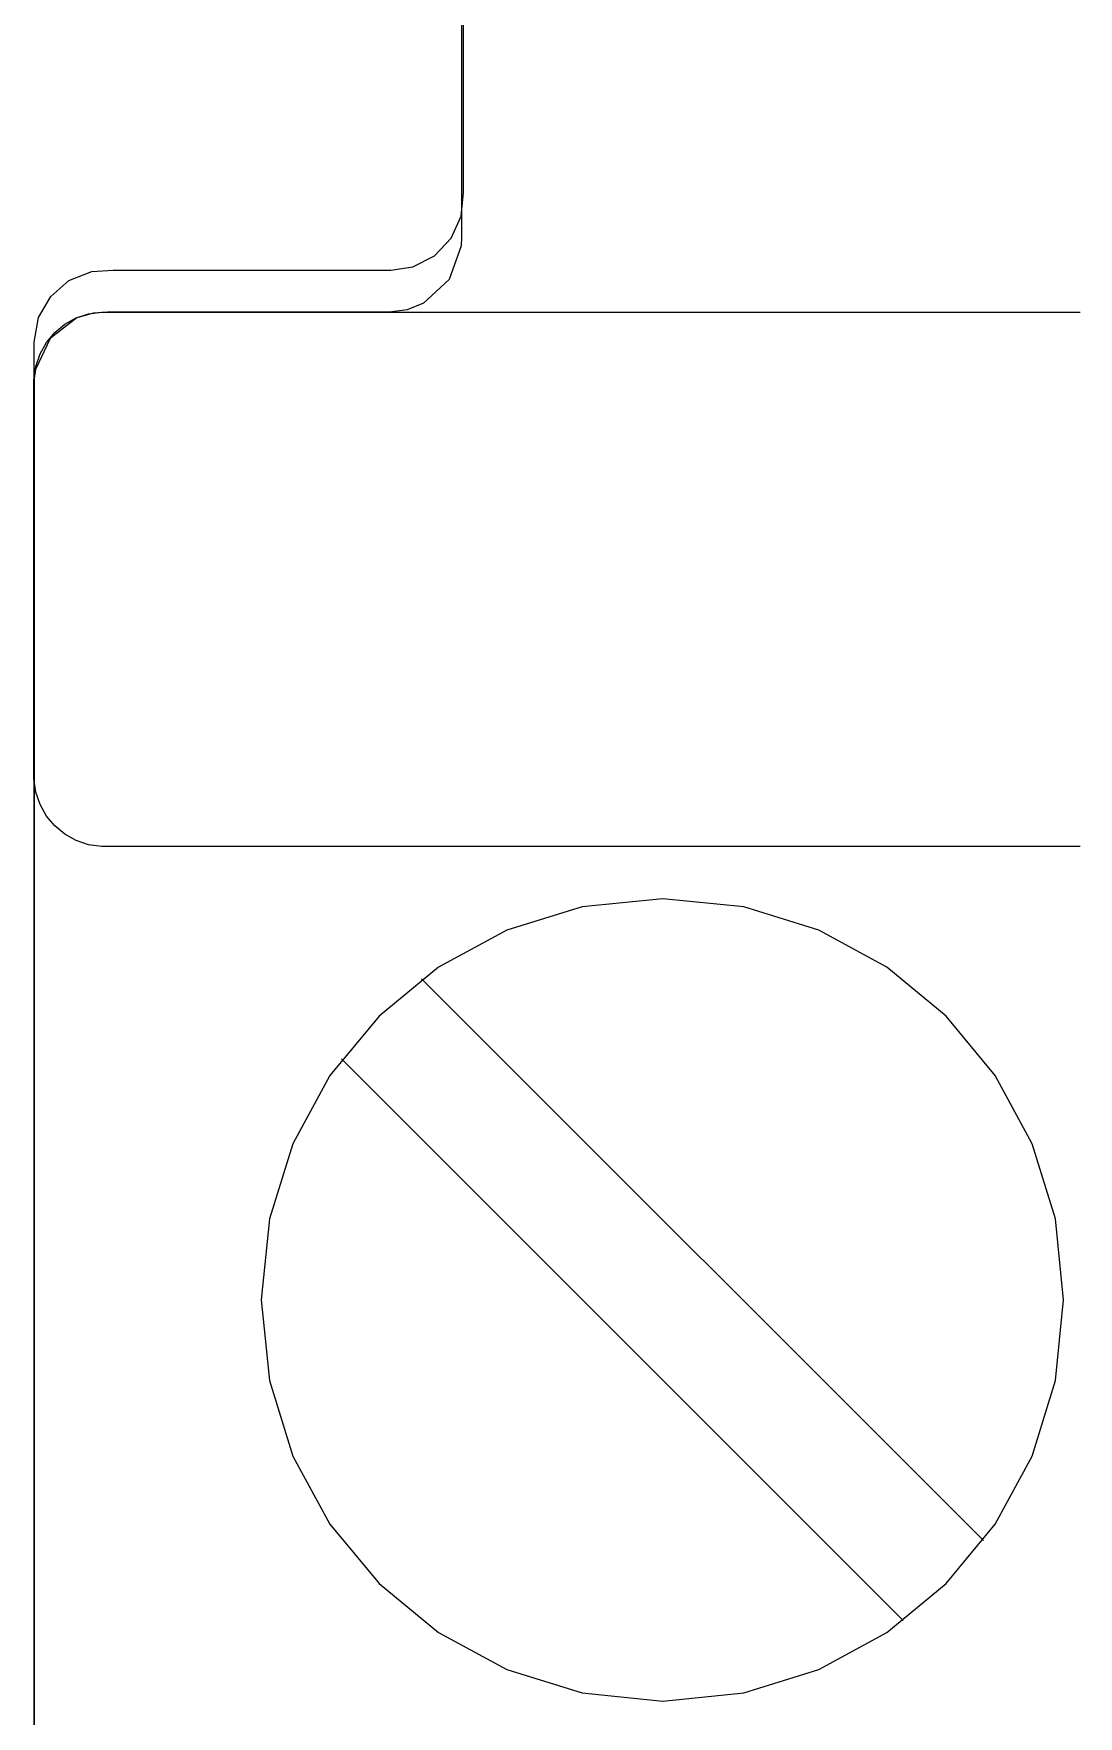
# Model space of a CAD drawing. Extents: x 1 to 47.7, y 0.2 to 35.
# Drawn here: x 36.708 to 37.143, y 7.161 to 7.863 of the extents above; entities that cross this region are included whole.
import ezdxf

# ---------------------------------------------------------------- set-up
doc = ezdxf.new("R2010")
doc.units = 0
doc.header["$MEASUREMENT"] = 0
for name, color, linetype in [('7_1__EMPTY_IO_BOARD_POSITI', 7, 'CONTINUOUS'), ('7_2___8__INDEPENDENT_INPUT', 7, 'CONTINUOUS'), ('7_3___8__OPTOISO_INDEPENDE', 7, 'CONTINUOUS'), ('7_4___24__OPTOISO_INDEPEND', 7, 'CONTINUOUS'), ('7_5___8__INDEPENDENT_INPUT', 7, 'CONTINUOUS'), ('7_6____8__INDEPENDENT_INPU', 7, 'CONTINUOUS'), ('7_7____8__OPTOISO_INDEPEND', 7, 'CONTINUOUS'), ('7_8____8__OPTOISO_INDEPEND', 7, 'CONTINUOUS')]:
    doc.layers.add(name, color=color, linetype=linetype)

msp = doc.modelspace()

# ---------------------------------------------------------------- linework, layer by layer
at = {"layer": '7_1__EMPTY_IO_BOARD_POSITI'}
msp.add_lwpolyline([(36.70801, 7.12122), (36.70801, 7.1897), (36.70801, 7.25487), (36.70801, 7.31658), (36.70801, 7.37468), (36.70801, 7.42901), (36.70801, 7.47942), (36.70801, 7.52576), (36.70801, 7.56787), (36.70801, 7.6056), (36.70801, 7.6388), (36.70801, 7.66731), (36.70801, 7.69098), (36.70801, 7.70966), (36.70801, 7.72319), (36.70801, 7.73142), (36.70801, 7.7342), (36.70984, 7.74448), (36.71489, 7.75325), (36.72249, 7.75984), (36.73199, 7.76359), (36.74095, 7.7642), (36.75075, 7.7642), (36.76561, 7.7642), (36.80308, 7.7642), (36.82195, 7.7642), (36.83842, 7.7642), (36.85061, 7.7642), (36.85667, 7.7642), (36.86591, 7.76555), (36.87493, 7.77018), (36.88187, 7.77745), (36.88606, 7.78672), (36.88701, 7.79662), (36.88701, 7.8024), (36.88701, 7.81115), (36.88701, 7.82244), (36.88701, 7.83585), (36.88701, 7.86733)], dxfattribs=at)
at = {"layer": '7_2___8__INDEPENDENT_INPUT'}
for points in [[(36.88612, 7.91177), (36.88612, 7.85922), (36.88612, 7.83463), (36.88612, 7.81289), (36.88612, 7.79529), (36.88612, 7.78313), (36.88612, 7.7777), (36.88597, 7.77438), (36.88097, 7.76027), (36.87033, 7.75039), (36.86349, 7.74764), (36.85596, 7.74667)], [(37.1441, 7.52382), (37.11187, 7.52382), (37.05778, 7.52382), (36.99011, 7.52382), (36.91712, 7.52382), (36.84709, 7.52382), (36.78828, 7.52382), (36.74895, 7.52382), (36.7362, 7.52383), (36.73064, 7.52453), (36.72545, 7.52626), (36.72074, 7.52889), (36.71661, 7.53234), (36.71315, 7.53649), (36.71046, 7.54124), (36.70866, 7.5465), (36.70782, 7.55215), (36.70778, 7.55713), (36.70778, 7.57129), (36.70778, 7.59361), (36.70778, 7.62083), (36.70778, 7.64967), (36.70778, 7.67689), (36.70778, 7.69921), (36.70778, 7.71337), (36.70782, 7.71835), (36.70866, 7.724), (36.71046, 7.72925), (36.71315, 7.73401), (36.71661, 7.73816), (36.72074, 7.7416), (36.72545, 7.74423), (36.73064, 7.74595), (36.7362, 7.74665), (36.74895, 7.74667), (36.78828, 7.74667), (36.84709, 7.74667), (36.91712, 7.74667), (36.99011, 7.74667), (37.05778, 7.74667), (37.11187, 7.74667), (37.1441, 7.74667)], [(36.85596, 7.74663), (36.8539, 7.74663), (36.84816, 7.74663), (36.83944, 7.74663), (36.82841, 7.74663), (36.77477, 7.74663), (36.75176, 7.74663), (36.74358, 7.74663), (36.73853, 7.74663), (36.73274, 7.74628), (36.72581, 7.74427), (36.71462, 7.73571), (36.70855, 7.72268), (36.70804, 7.71895), (36.70796, 7.71703), (36.70795, 7.7146), (36.70795, 7.70984), (36.70795, 7.70235), (36.70795, 7.69219), (36.70795, 7.67941), (36.70795, 7.66407), (36.70795, 7.64623), (36.70795, 7.62593), (36.70795, 7.60325), (36.70795, 7.57822), (36.70795, 7.55091), (36.70795, 7.52138), (36.70795, 7.48967), (36.70795, 7.45585), (36.70795, 7.41997), (36.70795, 7.38209), (36.70795, 7.34225), (36.70795, 7.25696), (36.70795, 7.16455), (36.70795, 7.06546)], [(37.1038, 7.2343), (36.86953, 7.46856)], [(37.07038, 7.20088), (36.83611, 7.43514)]]:
    msp.add_lwpolyline(points, dxfattribs=at)
msp.add_lwpolyline([(36.97015, 7.16729), (37.00383, 7.17069), (37.0352, 7.18045), (37.06358, 7.19588), (37.0883, 7.21632), (37.1087, 7.24109), (37.1241, 7.26954), (37.13383, 7.30097), (37.13722, 7.33472), (37.13383, 7.36842), (37.1241, 7.39981), (37.1087, 7.42822), (37.0883, 7.45298), (37.06358, 7.47341), (37.0352, 7.48883), (37.00383, 7.49858), (36.97015, 7.50198), (36.93644, 7.49858), (36.90503, 7.48883), (36.87658, 7.47341), (36.85179, 7.45298), (36.83133, 7.42822), (36.81587, 7.39981), (36.8061, 7.36842), (36.80269, 7.33472), (36.8061, 7.30097), (36.81587, 7.26954), (36.83133, 7.24109), (36.85179, 7.21632), (36.87658, 7.19588), (36.90503, 7.18045), (36.93644, 7.17069)], close=True, dxfattribs=at)
at = {"layer": '7_3___8__OPTOISO_INDEPENDE'}
for points in [[(36.88612, 7.91177), (36.88612, 7.85922), (36.88612, 7.83463), (36.88612, 7.81289), (36.88612, 7.79529), (36.88612, 7.78313), (36.88612, 7.7777), (36.88597, 7.77438), (36.88097, 7.76027), (36.87033, 7.75039), (36.86349, 7.74764), (36.85596, 7.74667)], [(37.1441, 7.52382), (37.11187, 7.52382), (37.05778, 7.52382), (36.99011, 7.52382), (36.91712, 7.52382), (36.84709, 7.52382), (36.78828, 7.52382), (36.74895, 7.52382), (36.7362, 7.52383), (36.73064, 7.52453), (36.72545, 7.52626), (36.72074, 7.52889), (36.71661, 7.53234), (36.71315, 7.53649), (36.71046, 7.54124), (36.70866, 7.5465), (36.70782, 7.55215), (36.70778, 7.55713), (36.70778, 7.57129), (36.70778, 7.59361), (36.70778, 7.62083), (36.70778, 7.64967), (36.70778, 7.67689), (36.70778, 7.69921), (36.70778, 7.71337), (36.70782, 7.71835), (36.70866, 7.724), (36.71046, 7.72925), (36.71315, 7.73401), (36.71661, 7.73816), (36.72074, 7.7416), (36.72545, 7.74423), (36.73064, 7.74595), (36.7362, 7.74665), (36.74895, 7.74667), (36.78828, 7.74667), (36.84709, 7.74667), (36.91712, 7.74667), (36.99011, 7.74667), (37.05778, 7.74667), (37.11187, 7.74667), (37.1441, 7.74667)], [(36.85596, 7.74663), (36.8539, 7.74663), (36.84816, 7.74663), (36.83944, 7.74663), (36.82841, 7.74663), (36.77477, 7.74663), (36.75176, 7.74663), (36.74358, 7.74663), (36.73853, 7.74663), (36.73274, 7.74628), (36.72581, 7.74427), (36.71462, 7.73571), (36.70855, 7.72268), (36.70804, 7.71895), (36.70796, 7.71703), (36.70795, 7.7146), (36.70795, 7.70984), (36.70795, 7.70235), (36.70795, 7.69219), (36.70795, 7.67941), (36.70795, 7.66407), (36.70795, 7.64623), (36.70795, 7.62593), (36.70795, 7.60325), (36.70795, 7.57822), (36.70795, 7.55091), (36.70795, 7.52138), (36.70795, 7.48967), (36.70795, 7.45585), (36.70795, 7.41997), (36.70795, 7.38209), (36.70795, 7.34225), (36.70795, 7.25696), (36.70795, 7.16455), (36.70795, 7.06546)], [(37.1038, 7.2343), (36.86953, 7.46856)], [(37.07038, 7.20088), (36.83611, 7.43514)]]:
    msp.add_lwpolyline(points, dxfattribs=at)
msp.add_lwpolyline([(36.97015, 7.16729), (37.00383, 7.17069), (37.0352, 7.18045), (37.06358, 7.19588), (37.0883, 7.21632), (37.1087, 7.24109), (37.1241, 7.26954), (37.13383, 7.30097), (37.13722, 7.33472), (37.13383, 7.36842), (37.1241, 7.39981), (37.1087, 7.42822), (37.0883, 7.45298), (37.06358, 7.47341), (37.0352, 7.48883), (37.00383, 7.49858), (36.97015, 7.50198), (36.93644, 7.49858), (36.90503, 7.48883), (36.87658, 7.47341), (36.85179, 7.45298), (36.83133, 7.42822), (36.81587, 7.39981), (36.8061, 7.36842), (36.80269, 7.33472), (36.8061, 7.30097), (36.81587, 7.26954), (36.83133, 7.24109), (36.85179, 7.21632), (36.87658, 7.19588), (36.90503, 7.18045), (36.93644, 7.17069)], close=True, dxfattribs=at)
at = {"layer": '7_4___24__OPTOISO_INDEPEND'}
for points in [[(36.88612, 7.91177), (36.88612, 7.85922), (36.88612, 7.83463), (36.88612, 7.81289), (36.88612, 7.79529), (36.88612, 7.78313), (36.88612, 7.7777), (36.88597, 7.77438), (36.88097, 7.76027), (36.87033, 7.75039), (36.86349, 7.74764), (36.85596, 7.74667)], [(37.1441, 7.52382), (37.11187, 7.52382), (37.05778, 7.52382), (36.99011, 7.52382), (36.91712, 7.52382), (36.84709, 7.52382), (36.78828, 7.52382), (36.74895, 7.52382), (36.7362, 7.52383), (36.73064, 7.52453), (36.72545, 7.52626), (36.72074, 7.52889), (36.71661, 7.53234), (36.71315, 7.53649), (36.71046, 7.54124), (36.70866, 7.5465), (36.70782, 7.55215), (36.70778, 7.55713), (36.70778, 7.57129), (36.70778, 7.59361), (36.70778, 7.62083), (36.70778, 7.64967), (36.70778, 7.67689), (36.70778, 7.69921), (36.70778, 7.71337), (36.70782, 7.71835), (36.70866, 7.724), (36.71046, 7.72925), (36.71315, 7.73401), (36.71661, 7.73816), (36.72074, 7.7416), (36.72545, 7.74423), (36.73064, 7.74595), (36.7362, 7.74665), (36.74895, 7.74667), (36.78828, 7.74667), (36.84709, 7.74667), (36.91712, 7.74667), (36.99011, 7.74667), (37.05778, 7.74667), (37.11187, 7.74667), (37.1441, 7.74667)], [(36.85596, 7.74663), (36.8539, 7.74663), (36.84816, 7.74663), (36.83944, 7.74663), (36.82841, 7.74663), (36.77477, 7.74663), (36.75176, 7.74663), (36.74358, 7.74663), (36.73853, 7.74663), (36.73274, 7.74628), (36.72581, 7.74427), (36.71462, 7.73571), (36.70855, 7.72268), (36.70804, 7.71895), (36.70796, 7.71703), (36.70795, 7.7146), (36.70795, 7.70984), (36.70795, 7.70235), (36.70795, 7.69219), (36.70795, 7.67941), (36.70795, 7.66407), (36.70795, 7.64623), (36.70795, 7.62593), (36.70795, 7.60325), (36.70795, 7.57822), (36.70795, 7.55091), (36.70795, 7.52138), (36.70795, 7.48967), (36.70795, 7.45585), (36.70795, 7.41997), (36.70795, 7.38209), (36.70795, 7.34225), (36.70795, 7.25696), (36.70795, 7.16455), (36.70795, 7.06546)], [(37.1038, 7.2343), (36.86953, 7.46856)], [(37.07038, 7.20088), (36.83611, 7.43514)]]:
    msp.add_lwpolyline(points, dxfattribs=at)
msp.add_lwpolyline([(36.97015, 7.16729), (37.00383, 7.17069), (37.0352, 7.18045), (37.06358, 7.19588), (37.0883, 7.21632), (37.1087, 7.24109), (37.1241, 7.26954), (37.13383, 7.30097), (37.13722, 7.33472), (37.13383, 7.36842), (37.1241, 7.39981), (37.1087, 7.42822), (37.0883, 7.45298), (37.06358, 7.47341), (37.0352, 7.48883), (37.00383, 7.49858), (36.97015, 7.50198), (36.93644, 7.49858), (36.90503, 7.48883), (36.87658, 7.47341), (36.85179, 7.45298), (36.83133, 7.42822), (36.81587, 7.39981), (36.8061, 7.36842), (36.80269, 7.33472), (36.8061, 7.30097), (36.81587, 7.26954), (36.83133, 7.24109), (36.85179, 7.21632), (36.87658, 7.19588), (36.90503, 7.18045), (36.93644, 7.17069)], close=True, dxfattribs=at)
at = {"layer": '7_5___8__INDEPENDENT_INPUT'}
for points in [[(36.88612, 7.91177), (36.88612, 7.85922), (36.88612, 7.83463), (36.88612, 7.81289), (36.88612, 7.79529), (36.88612, 7.78313), (36.88612, 7.7777), (36.88597, 7.77438), (36.88097, 7.76027), (36.87033, 7.75039), (36.86349, 7.74764), (36.85596, 7.74667)], [(37.1441, 7.52382), (37.11187, 7.52382), (37.05778, 7.52382), (36.99011, 7.52382), (36.91712, 7.52382), (36.84709, 7.52382), (36.78828, 7.52382), (36.74895, 7.52382), (36.7362, 7.52383), (36.73064, 7.52453), (36.72545, 7.52626), (36.72074, 7.52889), (36.71661, 7.53234), (36.71315, 7.53649), (36.71046, 7.54124), (36.70866, 7.5465), (36.70782, 7.55215), (36.70778, 7.55713), (36.70778, 7.57129), (36.70778, 7.59361), (36.70778, 7.62083), (36.70778, 7.64967), (36.70778, 7.67689), (36.70778, 7.69921), (36.70778, 7.71337), (36.70782, 7.71835), (36.70866, 7.724), (36.71046, 7.72925), (36.71315, 7.73401), (36.71661, 7.73816), (36.72074, 7.7416), (36.72545, 7.74423), (36.73064, 7.74595), (36.7362, 7.74665), (36.74895, 7.74667), (36.78828, 7.74667), (36.84709, 7.74667), (36.91712, 7.74667), (36.99011, 7.74667), (37.05778, 7.74667), (37.11187, 7.74667), (37.1441, 7.74667)], [(36.85596, 7.74663), (36.8539, 7.74663), (36.84816, 7.74663), (36.83944, 7.74663), (36.82841, 7.74663), (36.77477, 7.74663), (36.75176, 7.74663), (36.74358, 7.74663), (36.73853, 7.74663), (36.73274, 7.74628), (36.72581, 7.74427), (36.71462, 7.73571), (36.70855, 7.72268), (36.70804, 7.71895), (36.70796, 7.71703), (36.70795, 7.7146), (36.70795, 7.70984), (36.70795, 7.70235), (36.70795, 7.69219), (36.70795, 7.67941), (36.70795, 7.66407), (36.70795, 7.64623), (36.70795, 7.62593), (36.70795, 7.60325), (36.70795, 7.57822), (36.70795, 7.55091), (36.70795, 7.52138), (36.70795, 7.48967), (36.70795, 7.45585), (36.70795, 7.41997), (36.70795, 7.38209), (36.70795, 7.34225), (36.70795, 7.25696), (36.70795, 7.16455), (36.70795, 7.06546)], [(37.1038, 7.2343), (36.86953, 7.46856)], [(37.07038, 7.20088), (36.83611, 7.43514)]]:
    msp.add_lwpolyline(points, dxfattribs=at)
msp.add_lwpolyline([(36.97015, 7.16729), (37.00383, 7.17069), (37.0352, 7.18045), (37.06358, 7.19588), (37.0883, 7.21632), (37.1087, 7.24109), (37.1241, 7.26954), (37.13383, 7.30097), (37.13722, 7.33472), (37.13383, 7.36842), (37.1241, 7.39981), (37.1087, 7.42822), (37.0883, 7.45298), (37.06358, 7.47341), (37.0352, 7.48883), (37.00383, 7.49858), (36.97015, 7.50198), (36.93644, 7.49858), (36.90503, 7.48883), (36.87658, 7.47341), (36.85179, 7.45298), (36.83133, 7.42822), (36.81587, 7.39981), (36.8061, 7.36842), (36.80269, 7.33472), (36.8061, 7.30097), (36.81587, 7.26954), (36.83133, 7.24109), (36.85179, 7.21632), (36.87658, 7.19588), (36.90503, 7.18045), (36.93644, 7.17069)], close=True, dxfattribs=at)
at = {"layer": '7_6____8__INDEPENDENT_INPU'}
for points in [[(36.88612, 7.91177), (36.88612, 7.85922), (36.88612, 7.83463), (36.88612, 7.81289), (36.88612, 7.79529), (36.88612, 7.78313), (36.88612, 7.7777), (36.88597, 7.77438), (36.88097, 7.76027), (36.87033, 7.75039), (36.86349, 7.74764), (36.85596, 7.74667)], [(37.1441, 7.52382), (37.11187, 7.52382), (37.05778, 7.52382), (36.99011, 7.52382), (36.91712, 7.52382), (36.84709, 7.52382), (36.78828, 7.52382), (36.74895, 7.52382), (36.7362, 7.52383), (36.73064, 7.52453), (36.72545, 7.52626), (36.72074, 7.52889), (36.71661, 7.53234), (36.71315, 7.53649), (36.71046, 7.54124), (36.70866, 7.5465), (36.70782, 7.55215), (36.70778, 7.55713), (36.70778, 7.57129), (36.70778, 7.59361), (36.70778, 7.62083), (36.70778, 7.64967), (36.70778, 7.67689), (36.70778, 7.69921), (36.70778, 7.71337), (36.70782, 7.71835), (36.70866, 7.724), (36.71046, 7.72925), (36.71315, 7.73401), (36.71661, 7.73816), (36.72074, 7.7416), (36.72545, 7.74423), (36.73064, 7.74595), (36.7362, 7.74665), (36.74895, 7.74667), (36.78828, 7.74667), (36.84709, 7.74667), (36.91712, 7.74667), (36.99011, 7.74667), (37.05778, 7.74667), (37.11187, 7.74667), (37.1441, 7.74667)], [(36.85596, 7.74663), (36.8539, 7.74663), (36.84816, 7.74663), (36.83944, 7.74663), (36.82841, 7.74663), (36.77477, 7.74663), (36.75176, 7.74663), (36.74358, 7.74663), (36.73853, 7.74663), (36.73274, 7.74628), (36.72581, 7.74427), (36.71462, 7.73571), (36.70855, 7.72268), (36.70804, 7.71895), (36.70796, 7.71703), (36.70795, 7.7146), (36.70795, 7.70984), (36.70795, 7.70235), (36.70795, 7.69219), (36.70795, 7.67941), (36.70795, 7.66407), (36.70795, 7.64623), (36.70795, 7.62593), (36.70795, 7.60325), (36.70795, 7.57822), (36.70795, 7.55091), (36.70795, 7.52138), (36.70795, 7.48967), (36.70795, 7.45585), (36.70795, 7.41997), (36.70795, 7.38209), (36.70795, 7.34225), (36.70795, 7.25696), (36.70795, 7.16455), (36.70795, 7.06546)], [(37.1038, 7.2343), (36.86953, 7.46856)], [(37.07038, 7.20088), (36.83611, 7.43514)]]:
    msp.add_lwpolyline(points, dxfattribs=at)
msp.add_lwpolyline([(36.97015, 7.16729), (37.00383, 7.17069), (37.0352, 7.18045), (37.06358, 7.19588), (37.0883, 7.21632), (37.1087, 7.24109), (37.1241, 7.26954), (37.13383, 7.30097), (37.13722, 7.33472), (37.13383, 7.36842), (37.1241, 7.39981), (37.1087, 7.42822), (37.0883, 7.45298), (37.06358, 7.47341), (37.0352, 7.48883), (37.00383, 7.49858), (36.97015, 7.50198), (36.93644, 7.49858), (36.90503, 7.48883), (36.87658, 7.47341), (36.85179, 7.45298), (36.83133, 7.42822), (36.81587, 7.39981), (36.8061, 7.36842), (36.80269, 7.33472), (36.8061, 7.30097), (36.81587, 7.26954), (36.83133, 7.24109), (36.85179, 7.21632), (36.87658, 7.19588), (36.90503, 7.18045), (36.93644, 7.17069)], close=True, dxfattribs=at)
at = {"layer": '7_7____8__OPTOISO_INDEPEND'}
for points in [[(36.88612, 7.91177), (36.88612, 7.85922), (36.88612, 7.83463), (36.88612, 7.81289), (36.88612, 7.79529), (36.88612, 7.78313), (36.88612, 7.7777), (36.88597, 7.77438), (36.88097, 7.76027), (36.87033, 7.75039), (36.86349, 7.74764), (36.85596, 7.74667)], [(37.1441, 7.52382), (37.11187, 7.52382), (37.05778, 7.52382), (36.99011, 7.52382), (36.91712, 7.52382), (36.84709, 7.52382), (36.78828, 7.52382), (36.74895, 7.52382), (36.7362, 7.52383), (36.73064, 7.52453), (36.72545, 7.52626), (36.72074, 7.52889), (36.71661, 7.53234), (36.71315, 7.53649), (36.71046, 7.54124), (36.70866, 7.5465), (36.70782, 7.55215), (36.70778, 7.55713), (36.70778, 7.57129), (36.70778, 7.59361), (36.70778, 7.62083), (36.70778, 7.64967), (36.70778, 7.67689), (36.70778, 7.69921), (36.70778, 7.71337), (36.70782, 7.71835), (36.70866, 7.724), (36.71046, 7.72925), (36.71315, 7.73401), (36.71661, 7.73816), (36.72074, 7.7416), (36.72545, 7.74423), (36.73064, 7.74595), (36.7362, 7.74665), (36.74895, 7.74667), (36.78828, 7.74667), (36.84709, 7.74667), (36.91712, 7.74667), (36.99011, 7.74667), (37.05778, 7.74667), (37.11187, 7.74667), (37.1441, 7.74667)], [(36.85596, 7.74663), (36.8539, 7.74663), (36.84816, 7.74663), (36.83944, 7.74663), (36.82841, 7.74663), (36.77477, 7.74663), (36.75176, 7.74663), (36.74358, 7.74663), (36.73853, 7.74663), (36.73274, 7.74628), (36.72581, 7.74427), (36.71462, 7.73571), (36.70855, 7.72268), (36.70804, 7.71895), (36.70796, 7.71703), (36.70795, 7.7146), (36.70795, 7.70984), (36.70795, 7.70235), (36.70795, 7.69219), (36.70795, 7.67941), (36.70795, 7.66407), (36.70795, 7.64623), (36.70795, 7.62593), (36.70795, 7.60325), (36.70795, 7.57822), (36.70795, 7.55091), (36.70795, 7.52138), (36.70795, 7.48967), (36.70795, 7.45585), (36.70795, 7.41997), (36.70795, 7.38209), (36.70795, 7.34225), (36.70795, 7.25696), (36.70795, 7.16455), (36.70795, 7.06546)], [(37.1038, 7.2343), (36.86953, 7.46856)], [(37.07038, 7.20088), (36.83611, 7.43514)]]:
    msp.add_lwpolyline(points, dxfattribs=at)
msp.add_lwpolyline([(36.97015, 7.16729), (37.00383, 7.17069), (37.0352, 7.18045), (37.06358, 7.19588), (37.0883, 7.21632), (37.1087, 7.24109), (37.1241, 7.26954), (37.13383, 7.30097), (37.13722, 7.33472), (37.13383, 7.36842), (37.1241, 7.39981), (37.1087, 7.42822), (37.0883, 7.45298), (37.06358, 7.47341), (37.0352, 7.48883), (37.00383, 7.49858), (36.97015, 7.50198), (36.93644, 7.49858), (36.90503, 7.48883), (36.87658, 7.47341), (36.85179, 7.45298), (36.83133, 7.42822), (36.81587, 7.39981), (36.8061, 7.36842), (36.80269, 7.33472), (36.8061, 7.30097), (36.81587, 7.26954), (36.83133, 7.24109), (36.85179, 7.21632), (36.87658, 7.19588), (36.90503, 7.18045), (36.93644, 7.17069)], close=True, dxfattribs=at)
at = {"layer": '7_8____8__OPTOISO_INDEPEND'}
for points in [[(36.88612, 7.91177), (36.88612, 7.85922), (36.88612, 7.83463), (36.88612, 7.81289), (36.88612, 7.79529), (36.88612, 7.78313), (36.88612, 7.7777), (36.88597, 7.77438), (36.88097, 7.76027), (36.87033, 7.75039), (36.86349, 7.74764), (36.85596, 7.74667)], [(37.1441, 7.52382), (37.11187, 7.52382), (37.05778, 7.52382), (36.99011, 7.52382), (36.91712, 7.52382), (36.84709, 7.52382), (36.78828, 7.52382), (36.74895, 7.52382), (36.7362, 7.52383), (36.73064, 7.52453), (36.72545, 7.52626), (36.72074, 7.52889), (36.71661, 7.53234), (36.71315, 7.53649), (36.71046, 7.54124), (36.70866, 7.5465), (36.70782, 7.55215), (36.70778, 7.55713), (36.70778, 7.57129), (36.70778, 7.59361), (36.70778, 7.62083), (36.70778, 7.64967), (36.70778, 7.67689), (36.70778, 7.69921), (36.70778, 7.71337), (36.70782, 7.71835), (36.70866, 7.724), (36.71046, 7.72925), (36.71315, 7.73401), (36.71661, 7.73816), (36.72074, 7.7416), (36.72545, 7.74423), (36.73064, 7.74595), (36.7362, 7.74665), (36.74895, 7.74667), (36.78828, 7.74667), (36.84709, 7.74667), (36.91712, 7.74667), (36.99011, 7.74667), (37.05778, 7.74667), (37.11187, 7.74667), (37.1441, 7.74667)], [(36.85596, 7.74663), (36.8539, 7.74663), (36.84816, 7.74663), (36.83944, 7.74663), (36.82841, 7.74663), (36.77477, 7.74663), (36.75176, 7.74663), (36.74358, 7.74663), (36.73853, 7.74663), (36.73274, 7.74628), (36.72581, 7.74427), (36.71462, 7.73571), (36.70855, 7.72268), (36.70804, 7.71895), (36.70796, 7.71703), (36.70795, 7.7146), (36.70795, 7.70984), (36.70795, 7.70235), (36.70795, 7.69219), (36.70795, 7.67941), (36.70795, 7.66407), (36.70795, 7.64623), (36.70795, 7.62593), (36.70795, 7.60325), (36.70795, 7.57822), (36.70795, 7.55091), (36.70795, 7.52138), (36.70795, 7.48967), (36.70795, 7.45585), (36.70795, 7.41997), (36.70795, 7.38209), (36.70795, 7.34225), (36.70795, 7.25696), (36.70795, 7.16455), (36.70795, 7.06546)], [(37.1038, 7.2343), (36.86953, 7.46856)], [(37.07038, 7.20088), (36.83611, 7.43514)]]:
    msp.add_lwpolyline(points, dxfattribs=at)
msp.add_lwpolyline([(36.97015, 7.16729), (37.00383, 7.17069), (37.0352, 7.18045), (37.06358, 7.19588), (37.0883, 7.21632), (37.1087, 7.24109), (37.1241, 7.26954), (37.13383, 7.30097), (37.13722, 7.33472), (37.13383, 7.36842), (37.1241, 7.39981), (37.1087, 7.42822), (37.0883, 7.45298), (37.06358, 7.47341), (37.0352, 7.48883), (37.00383, 7.49858), (36.97015, 7.50198), (36.93644, 7.49858), (36.90503, 7.48883), (36.87658, 7.47341), (36.85179, 7.45298), (36.83133, 7.42822), (36.81587, 7.39981), (36.8061, 7.36842), (36.80269, 7.33472), (36.8061, 7.30097), (36.81587, 7.26954), (36.83133, 7.24109), (36.85179, 7.21632), (36.87658, 7.19588), (36.90503, 7.18045), (36.93644, 7.17069)], close=True, dxfattribs=at)

doc.saveas('drawing.dxf')
